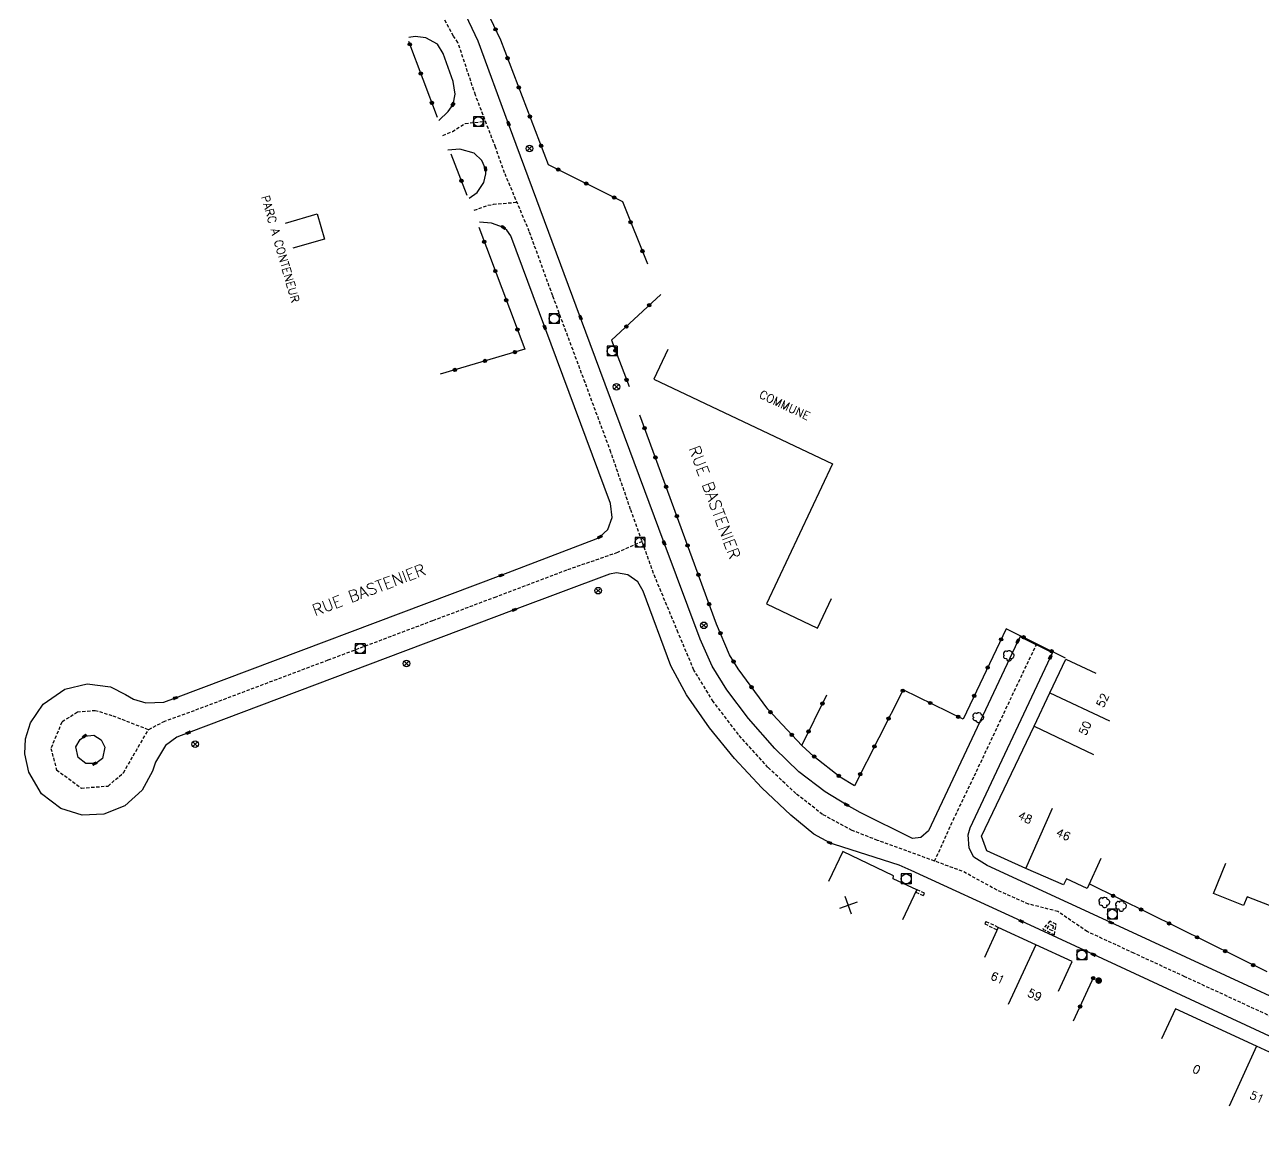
# Model space of a CAD drawing. Header units: millimetres. Extents: x 135999 to 137000, y 128000 to 129000.
# Drawn here: x 136179.1 to 136367.3, y 128367.3 to 128536.2 of the extents above; entities that cross this region are included whole.
import ezdxf
from ezdxf.enums import TextEntityAlignment as Align

# ---------------------------------------------------------------- set-up
doc = ezdxf.new("R2010")
doc.units = ezdxf.units.MM
doc.linetypes.add('DASHED', pattern=[0.75, 0.5, -0.25])
doc.layers.get('0').update_dxf_attribs({"linetype": 'CONTINUOUS'})
for name, color, linetype in [('W0001', 6, 'DASHED'), ('W0008', 7, 'CONTINUOUS'), ('W0100', 7, 'CONTINUOUS'), ('W0112', 1, 'DASHED'), ('W0300', 7, 'CONTINUOUS'), ('W0322', 7, 'CONTINUOUS'), ('W0400', 7, 'CONTINUOUS'), ('W0420', 7, 'CONTINUOUS'), ('W0469', 7, 'CONTINUOUS'), ('W0984', 7, 'CONTINUOUS'), ('W0989', 7, 'CONTINUOUS'), ('W0991', 7, 'CONTINUOUS'), ('W1102', 7, 'CONTINUOUS'), ('W1473', 7, 'CONTINUOUS')]:
    doc.layers.add(name, color=color, linetype=linetype)
doc.styles.get("Standard").update_dxf_attribs({"font": 'romans.shx', "width": 0.85})

# ---------------------------------------------------------------- blocks, each defined once
blk = doc.blocks.new('t322o')
at = {"color": 0, "linetype": 'Continuous'}
for radius in [0.25, 0.15]:
    blk.add_circle((0, 0), radius, dxfattribs=at)
blk = doc.blocks.new('T400')
for p, q in [((-0.15, 0.3), (0.15, 0.3)), ((-0.15, -0.25), (-0.15, 0.3)), ((-0.15, 0.15), (0.15, 0.15)), ((-0.15, 0), (0.15, 0)), ((0.15, 0.3), (0.15, -0.25)), ((-0.15, -0.15), (0.15, -0.15)), ((-0.15, -0.25), (-0.15, -0.3)), ((-0.15, -0.3), (0.15, -0.3)), ((0.15, -0.3), (0.15, -0.25))]:
    blk.add_line(p, q)
blk = doc.blocks.new('T420')
for p, q in [((0.75, 0.75), (-0.75, 0.75)), ((-0.75, 0.75), (-0.75, -0.75)), ((0.75, 0.75), (0.75, -0.75)), ((0.75, -0.75), (-0.75, -0.75))]:
    blk.add_line(p, q)
blk.add_ellipse((0, 0), major_axis=(-0.53, 0.53), ratio=1, start_param=3.926991, end_param=10.210176)
blk = doc.blocks.new('t991o')
at = {"color": 0, "linetype": 'Continuous'}
for p, q in [((-1, 1), (1, -1)), ((-1, -1), (1, 1))]:
    blk.add_line(p, q, dxfattribs=at)
blk = doc.blocks.new('T300')
for p, q in [((-0.8, 0.51), (-0.86, 0.34)), ((-0.86, 0.34), (-0.86, 0.17)), ((-0.86, 0.17), (-0.74, 0.06)), ((-0.69, 0.63), (-0.8, 0.51)), ((-0.8, -0.06), (-0.74, 0.06)), ((-0.74, 0.06), (-0.69, 0.11)), ((-0.57, 0.69), (-0.69, 0.63)), ((-0.46, 0.69), (-0.57, 0.69)), ((-0.29, 0.63), (-0.46, 0.69)), ((-0.29, 0.63), (-0.17, 0.74)), ((-0.23, 0.57), (-0.29, 0.63)), ((-0.17, 0.74), (-0.06, 0.8)), ((-0.06, 0.8), (0.06, 0.8)), ((0.06, 0.8), (0.23, 0.74)), ((0.23, 0.74), (0.34, 0.63)), ((0.34, 0.63), (0.4, 0.51)), ((0.46, 0.46), (0.34, 0.46)), ((0.4, 0.51), (0.4, 0.46)), ((0.57, 0.4), (0.46, 0.46)), ((0.57, 0.4), (0.69, 0.29)), ((0.69, 0.29), (0.74, 0.17)), ((0.74, 0.06), (0.69, -0.17)), ((0.74, 0.17), (0.74, 0.06)), ((-0.8, -0.17), (-0.8, -0.06)), ((-0.8, -0.23), (-0.8, -0.17)), ((-0.74, -0.34), (-0.8, -0.23)), ((-0.69, -0.4), (-0.74, -0.34)), ((-0.51, -0.46), (-0.69, -0.4)), ((-0.4, -0.46), (-0.51, -0.46)), ((-0.4, -0.46), (-0.34, -0.46)), ((-0.34, -0.46), (-0.34, -0.4)), ((-0.34, -0.51), (-0.34, -0.46)), ((-0.29, -0.63), (-0.34, -0.51)), ((-0.17, -0.74), (-0.29, -0.63)), ((-0.06, -0.8), (-0.17, -0.74)), ((0.06, -0.8), (-0.06, -0.8)), ((0.17, -0.74), (0.06, -0.8)), ((0.23, -0.69), (0.17, -0.74)), ((0.29, -0.46), (0.23, -0.46)), ((0.29, -0.63), (0.23, -0.69)), ((0.46, -0.4), (0.29, -0.46)), ((0.34, -0.51), (0.29, -0.63)), ((0.34, -0.51), (0.34, -0.46)), ((0.57, -0.34), (0.46, -0.4)), ((0.63, -0.29), (0.57, -0.34)), ((0.69, -0.17), (0.63, -0.29))]:
    blk.add_line(p, q)
blk = doc.blocks.new('T1473')
at = {"color": 0, "linetype": 'Continuous', "const_width": 0.5, "flags": 128}
blk.add_lwpolyline([(-0.25, 0, 1), (0.25, 0, 1)], format="xyb", close=True, dxfattribs=at)
blk = doc.blocks.new('T469')
at = {"color": 0, "linetype": 'Continuous', "flags": 128}
for points in [[(-0.35, 0.35), (0.35, -0.35)], [(-0.35, -0.35), (0.35, 0.35)]]:
    blk.add_lwpolyline(points, dxfattribs=at)
at = {"color": 0, "linetype": 'Continuous'}
blk.add_circle((0, 0), 0.5, dxfattribs=at)

msp = doc.modelspace()

# ---------------------------------------------------------------- linework, layer by layer
at = {"layer": 'W0001'}
for points in [[(136375.46, 128382.25), (136355.37, 128391.53), (136347.65, 128395.1), (136340.55, 128398.38), (136336.09, 128401.43), (136331.65, 128402.57), (136326.84, 128404.7), (136321.57, 128407.56), (136313.15, 128410.63), (136308.7, 128412.23), (136304.83, 128413.76), (136300.33, 128416.19), (136296.27, 128419.36), (136292.04, 128423.33), (136287.54, 128428.32), (136283.72, 128433.35), (136280.78, 128438.13), (136278.4, 128443.8), (136274.64, 128452.82), (136271.16, 128462.54), (136268.17, 128471.24), (136264.25, 128481.8), (136259.33, 128495.01), (136255.77, 128504.76), (136252.02, 128513.67), (136250.64, 128517.56), (136247.59, 128525.49), (136244.92, 128533.49), (136244.27, 128534.45), (136240.39, 128541.45)], [(136242.64, 128519.37), (136244.08, 128519.96), (136246.02, 128521.17), (136249.11, 128521.52)], [(136247.41, 128508), (136249.48, 128508.75), (136250.31, 128508.9), (136253.89, 128509.21)], [(136272.9, 128457.68), (136269.16, 128455.97), (136261.44, 128453.3), (136250.68, 128449.22), (136241.08, 128445.61), (136225.16, 128439.61), (136213.25, 128435.12), (136204.85, 128431.95), (136200.35, 128430.32), (136197.89, 128429.05)], [(136317.36, 128409.09), (136320.19, 128415.34), (136323.4, 128422.04), (136329.8, 128435.63), (136332.82, 128441.96)], [(136197.89, 128429.05), (136192.41, 128431.18), (136189.83, 128431.95), (136187.11, 128431.71), (136184.75, 128430.21), (136183.08, 128426.22), (136183.94, 128422.97), (136187.71, 128420.19), (136191.77, 128420.5), (136194.1, 128422.52), (136197.89, 128429.05)]]:
    msp.add_lwpolyline(points, dxfattribs=at)
at = {"layer": 'W0008'}
for points in [[(136390.36, 128378.41), (136344.16, 128399.75), (136325.36, 128408.41), (136323.33, 128409.7), (136322.59, 128411.07), (136322.47, 128413.1), (136322.74, 128414.14), (136334.95, 128440.07), (136335.28, 128440.73), (136330.36, 128443.19), (136330, 128442.52), (136316.41, 128413.71), (136315.27, 128412.68), (136314.01, 128412.51), (136306.04, 128416.47), (136303.98, 128417.65), (136300.74, 128419.61), (136296.75, 128422.67), (136293.09, 128426.21), (136289.08, 128430.77), (136285.81, 128435.14), (136283.57, 128438.71), (136281.74, 128442.8), (136276.26, 128457.44), (136263.57, 128491.65), (136252.62, 128521.14), (136247.99, 128533.69), (136245.65, 128538.58)], [(136242.03, 128521.63), (136243.46, 128523.01), (136244.18, 128524.07), (136244.52, 128525.61), (136244.22, 128527.54), (136242.67, 128531.81), (136241.83, 128533.22), (136240.04, 128534.21), (136238.45, 128534.4), (136237.47, 128534.24)], [(136246.62, 128509.83), (136247.86, 128510.67), (136248.89, 128512.19), (136249.19, 128513.52), (136249.12, 128514.28), (136248.57, 128515.54), (136247.42, 128516.64), (136245.24, 128517.28), (136243.41, 128517.11)], [(136371, 128381.25), (136341.5, 128394.9), (136330.54, 128399.96), (136313.81, 128407.67), (136311.99, 128408.46), (136302.14, 128411.63), (136301.42, 128411.89), (136299, 128413.21), (136295.51, 128416.06), (136291.09, 128420.24), (136286.95, 128424.68), (136283.14, 128429.34), (136279.65, 128434.37), (136277.3, 128438.77), (136273.07, 128450.13), (136273.06, 128450.13), (136272.26, 128451.55), (136270.73, 128452.57), (136269, 128452.88), (136267.94, 128452.71), (136253.49, 128447.29), (136203.95, 128428.6), (136202.2, 128427.93), (136200.47, 128426.66), (136198.95, 128424.12), (136198.53, 128422.76), (136196.96, 128419.86), (136194.3, 128417.51), (136191.11, 128416.24), (136187.83, 128416.09), (136184.61, 128417.07), (136181.65, 128419.34), (136179.71, 128422.6), (136179.11, 128425.37), (136179.23, 128427.65), (136180, 128430.12), (136181.89, 128432.93), (136185.21, 128435.22), (136188.61, 128436.01), (136192.12, 128435.55), (136194.42, 128434.43), (136195.61, 128433.69), (136197.53, 128433.15), (136200.24, 128433.27), (136202, 128433.89), (136251.5, 128452.52), (136265.95, 128458.05), (136266.49, 128458.36), (136267.69, 128459.5), (136268.36, 128461.32), (136268.11, 128463.42), (136258.13, 128490.22), (136252.97, 128504.08), (136252.37, 128504.96), (136251.85, 128505.37), (136250.02, 128506.05), (136248.21, 128506.18)], [(136190.74, 128427.53), (136191.28, 128426.39), (136190.9, 128424.68), (136190.11, 128424.08), (136189.74, 128423.92), (136188.4, 128423.94), (136187.2, 128424.86), (136186.89, 128426.44), (136187.51, 128427.57), (136188.2, 128428.08), (136189.61, 128428.23), (136190.73, 128427.5)]]:
    msp.add_lwpolyline(points, dxfattribs=at)
at = {"layer": 'W0100'}
for points in [[(136218.74, 128506.04), (136223.54, 128507.43), (136224.64, 128503.61), (136219.84, 128502.23)], [(136276.82, 128486.82), (136274.68, 128482.3), (136301.82, 128469.47), (136291.8, 128448.19), (136299.56, 128444.49), (136301.71, 128449)], [(136342.62, 128409.48), (136340.54, 128404.93), (136337.38, 128406.38), (136336.92, 128405.47), (136331.24, 128407.99), (136325.29, 128410.66), (136324.5, 128412.88), (136332.5, 128429.62), (136334.88, 128434.66), (136337.32, 128439.79), (136341.84, 128437.65)], [(136312.54, 128400.2), (136314.64, 128404.74), (136311.04, 128406.4), (136311.11, 128406.88), (136303.39, 128410.53), (136301.25, 128406.01)], [(136374.37, 128405.33), (136372.54, 128400.67), (136364.87, 128403.69), (136364.32, 128402.34), (136359.76, 128404.16), (136361.61, 128408.8)], [(136336.18, 128389.31), (136338.27, 128393.85), (136332.73, 128396.39), (136327.01, 128399.01), (136324.92, 128394.46)], [(136384.17, 128367.29), (136386.27, 128371.83), (136381.67, 128373.96), (136377.97, 128375.62), (136372.2, 128378.26), (136366.27, 128380.96), (136353.94, 128386.64), (136351.84, 128382.1)]]:
    msp.add_lwpolyline(points, dxfattribs=at)
at = {"layer": 'W0112'}
for p, q in [((136314.65, 128404.74), (136314.49, 128404.38)), ((136315.84, 128404.23), (136314.65, 128404.74)), ((136325.14, 128399.91), (136324.97, 128399.55)), ((136324.97, 128399.55), (136326.85, 128398.67)), ((136327.03, 128399.03), (136325.14, 128399.91)), ((136327.02, 128399.01), (136327.03, 128399.03)), ((136333.79, 128398.75), (136335.58, 128397.9)), ((136335.38, 128399.28), (136335.26, 128398.5))]:
    msp.add_line(p, q, dxfattribs=at)
for points in [[(136314.49, 128404.38), (136315.68, 128403.86), (136315.84, 128404.23)], [(136335.58, 128397.9), (136335.81, 128399.52), (136334.88, 128399.96), (136333.79, 128398.75)], [(136335.26, 128398.5), (136334.44, 128398.88), (136334.98, 128399.47), (136335.38, 128399.28)]]:
    msp.add_lwpolyline(points, dxfattribs=at)
at = {"layer": 'W0322'}
for p, q in [((136241.81, 128522.09), (136237.45, 128533.63)), ((136246.31, 128510.25), (136243.9, 128516.53)), ((136297.16, 128426.66), (136300.97, 128434.36)), ((136367.9, 128392.25), (136340.85, 128405.62)), ((136338.48, 128384.82), (136341.6, 128391.6))]:
    msp.add_line(p, q, dxfattribs=at)
for points in [[(136235.66, 128556.67), (136239.22, 128552.97), (136244.05, 128547.11), (136248.14, 128540.74), (136251.4, 128533.89), (136258.66, 128514.93), (136269.92, 128509.3), (136273.74, 128499.84)], [(136248.09, 128505.43), (136255.08, 128486.88), (136242.21, 128483.06)], [(136275.74, 128495.17), (136268.27, 128488.23), (136270.93, 128481.2)], [(136337.27, 128439.94), (136328.23, 128444.41), (136321.7, 128430.65), (136312.59, 128435.14), (136305.17, 128420.55), (136302.99, 128421.87), (136299.02, 128425), (136297.16, 128426.65), (136292, 128432.18), (136287.49, 128438.29), (136286.2, 128440.46), (136284.21, 128445.12), (136272.57, 128476.87)]]:
    msp.add_lwpolyline(points, dxfattribs=at)
at = {"layer": 'W1102'}
for p, q in [((136334.88, 128434.66), (136343.92, 128430.39)), ((136332.5, 128429.62), (136341.52, 128425.31)), ((136331.24, 128407.99), (136335.29, 128417.13)), ((136332.73, 128396.39), (136328.56, 128387.3)), ((136366.27, 128380.96), (136362.14, 128371.85))]:
    msp.add_line(p, q, dxfattribs=at)

# ---------------------------------------------------------------- block references
at = {"layer": 'W0300'}
for p in [(136328.68, 128440.29), (136324.04, 128430.88), (136343.19, 128402.8), (136345.73, 128402.25)]:
    msp.add_blockref('T300', p, dxfattribs=at)
at = {"layer": 'W0322'}
for p, rotation in [((136250.64, 128535.48), 295.4263171951826), ((136237.61, 128533.2), 110.7082462855726), ((136252.47, 128531.09), 290.9674977393285), ((136239.29, 128528.76), 110.7082462855726), ((136254.17, 128526.66), 290.9674977393285), ((136240.97, 128524.31), 110.7082462855726), ((136255.87, 128522.22), 290.9674977393285), ((136257.57, 128517.79), 290.9674977393285), ((136260.17, 128514.17), 333.404283912649), ((136245.46, 128512.47), 110.9629386897809), ((136264.42, 128512.05), 333.404283912649), ((136268.67, 128509.92), 333.404283912649), ((136271.17, 128506.18), 292.0308507951639), ((136248.93, 128503.21), 290.6614679334436), ((136272.96, 128501.78), 292.0308507951639), ((136250.61, 128498.76), 290.6614679334436), ((136252.28, 128494.32), 290.6614679334436), ((136274, 128493.55), 222.8859699892558), ((136270.52, 128490.32), 222.8859699892558), ((136253.96, 128489.87), 290.6614679334436), ((136268.87, 128486.66), 290.7282633300358), ((136249.04, 128485.09), 196.5398813546021), ((136253.59, 128486.44), 196.5398813546021), ((136244.48, 128483.74), 196.5398813546021), ((136270.55, 128482.22), 290.7282633300358), ((136273.29, 128474.9), 110.1362867284867), ((136274.93, 128470.44), 110.1362867284867), ((136276.56, 128465.98), 110.1362867284867), ((136278.2, 128461.52), 110.1362867284867), ((136279.83, 128457.06), 110.1362867284867), ((136281.47, 128452.6), 110.1362867284867), ((136283.1, 128448.14), 110.1362867284867), ((136284.81, 128443.71), 113.0975545661953), ((136327.46, 128442.79), 244.6082902111788), ((136330.88, 128443.1), 153.6892174820096), ((136335.14, 128440.99), 153.6892174820096), ((136286.82, 128439.41), 120.885970352281), ((136325.42, 128438.5), 244.6082902111788), ((136289.54, 128435.52), 126.3961541015544), ((136312.52, 128434.99), 243.0169722866484), ((136323.39, 128434.2), 244.6082902111788), ((136300.32, 128433.04), 63.66750120044897), ((136316.7, 128433.12), 153.7832417036276), ((136292.41, 128431.74), 133.026236280579), ((136310.36, 128430.76), 243.0169722866484), ((136320.96, 128431.02), 153.7832417036276), ((136295.65, 128428.27), 133.026236280579), ((136298.21, 128428.79), 63.66750120044897), ((136308.21, 128426.53), 243.0169722866484), ((136299.06, 128424.97), 141.7796255882923), ((136302.79, 128422.03), 141.7796255882923), ((136306.05, 128422.29), 243.0169722866484), ((136344.48, 128403.83), 153.699002048929), ((136348.73, 128401.72), 153.699002048929), ((136352.99, 128399.62), 153.699002048929), ((136357.25, 128397.51), 153.699002048929), ((136361.51, 128395.41), 153.699002048929), ((136365.77, 128393.3), 153.699002048929), ((136341.46, 128391.29), 65.24627042298981), ((136339.47, 128386.98), 65.24627042298981)]:
    msp.add_blockref('t322o', p, dxfattribs=dict(at, rotation=rotation))
at = {"layer": 'W0400'}
for p, rotation in [((136244.18, 128524.07), 326.0323637676998), ((136252.62, 128521.14), 200.3680886991534), ((136249.12, 128514.28), 4.969856293865513), ((136251.85, 128505.37), 51.71408012070146), ((136263.57, 128491.65), 200.357283955416), ((136258.13, 128490.22), 20.42751458701253), ((136266.49, 128458.36), 300.0816711943544), ((136276.26, 128457.44), 200.5207272874752), ((136251.5, 128452.52), 290.6309903595091), ((136253.49, 128447.29), 290.5728141671693), ((136330, 128442.52), 331.0280626673139), ((136334.95, 128440.07), 154.7826592795327), ((136202, 128433.89), 289.2185276244092), ((136203.95, 128428.6), 110.6645905776391), ((136188.2, 128428.08), 126.350527557365), ((136189.74, 128423.92), 293.7557658025454), ((136303.98, 128417.65), 240.2114027457888), ((136301.42, 128411.89), 70.1858708439835), ((136330.54, 128399.96), 65.21188984827246), ((136344.16, 128399.75), 245.2092623999328), ((136341.5, 128394.9), 65.1730929027001)]:
    msp.add_blockref('T400', p, dxfattribs=dict(at, rotation=rotation))
at = {"layer": 'W0420'}
for p in [(136248.04, 128521.46), (136259.55, 128491.52), (136268.37, 128486.6), (136272.59, 128457.54), (136230.07, 128441.38), (136313.04, 128406.39), (136344.36, 128401.02), (136339.72, 128394.83)]:
    msp.add_blockref('T420', p, dxfattribs=at)
at = {"layer": 'W0469'}
for p in [(136255.82, 128517.38), (136269.02, 128481.15), (136266.23, 128450.19), (136282.29, 128444.92), (136237.12, 128439.12), (136204.99, 128426.88)]:
    msp.add_blockref('T469', p, dxfattribs=at)
at = {"layer": 'W0991', "rotation": 154.6838373467767}
msp.add_blockref('t991o', (136304.26, 128402.38), dxfattribs=at)
at = {"layer": 'W1473'}
msp.add_blockref('T1473', (136342.29, 128390.94), dxfattribs=at)

# ---------------------------------------------------------------- texts
at = {"layer": 'W0984'}
for s, rotation, p in [('PARC A CONTENEUR', 286.0715, (136217.96, 128502.11)), ('COMMUNE', 334.7016, (136294.58, 128478.37))]:
    msp.add_text(s, height=1.25, rotation=rotation, dxfattribs=at).set_placement(p, align=Align.MIDDLE)
at = {"layer": 'W0989'}
for rotation, p in [(290.357, (136283.93, 128463.62)), (20.6312, (136231.4, 128450.3))]:
    msp.add_text('RUE BASTENIER', height=1.75, rotation=rotation, dxfattribs=at).set_placement(p, align=Align.MIDDLE)
at = {"layer": 'W0991'}
for s, rotation, p in [('52', 64.5468, (136342.89, 128433.54)), ('50', 64.71, (136340.22, 128429.31)), ('48', 335.7989, (136331.13, 128415.71)), ('46', 336.0845, (136336.92, 128413.13)), ('61', 335.4192, (136326.95, 128391.34)), ('59', 335.3613, (136332.58, 128388.76)), ('0', 335.2525, (136357.17, 128377.44)), ('51', 335.6037, (136366.34, 128373.23))]:
    msp.add_text(s, height=1.25, rotation=rotation, dxfattribs=at).set_placement(p, align=Align.MIDDLE)

doc.saveas('drawing.dxf')
